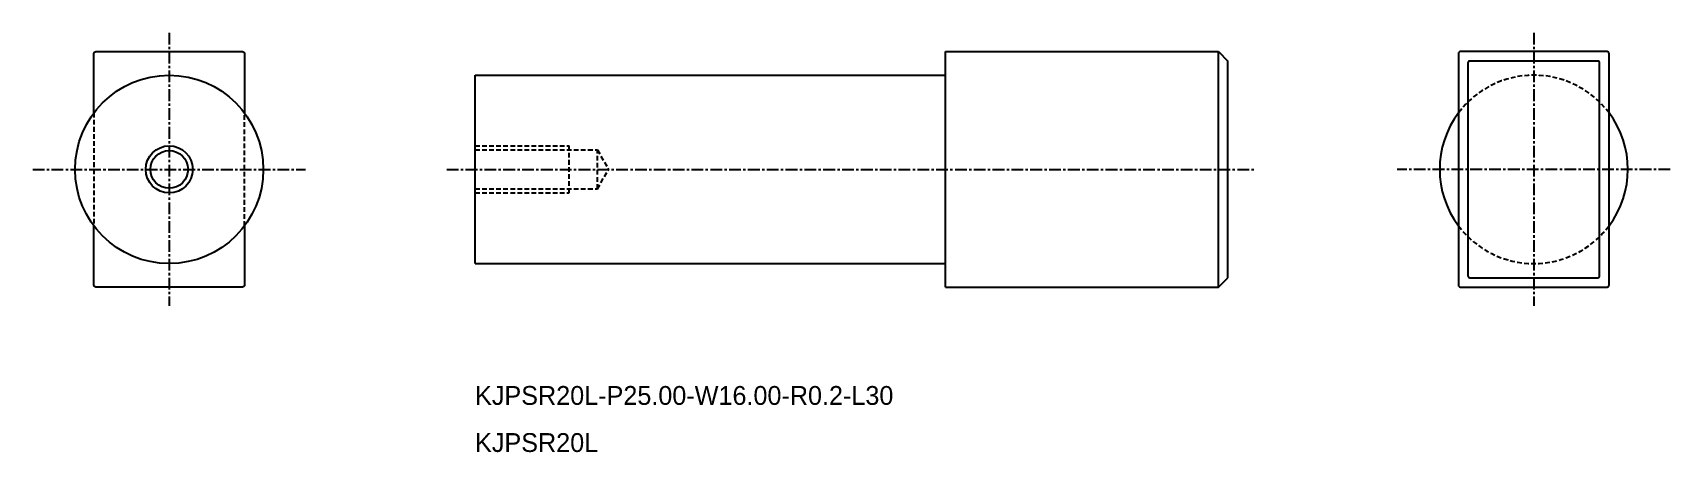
# Model space of a CAD drawing. Extents: x -2089 to -1915, y -997 to -953.
import ezdxf

# ---------------------------------------------------------------- set-up
doc = ezdxf.new("R2010")
doc.units = 0
doc.linetypes.add('CENTER', pattern=[2, 1.25, -0.25, 0.25, -0.25])
doc.linetypes.add('DASHED', pattern=[0.75, 0.5, -0.25])
doc.layers.get('0').update_dxf_attribs({"linetype": 'CONTINUOUS'})
doc.layers.add('CENTER', color=1, linetype='CENTER')

msp = doc.modelspace()

# ---------------------------------------------------------------- linework, layer by layer
at = {"color": 7, "linetype": 'CONTINUOUS'}
for p, q in [((-1992.09, -979.82), (-1992.09, -954.82)), ((-1992.09, -954.82), (-1963.09, -954.82)), ((-1963.09, -979.82), (-1963.09, -954.82)), ((-1963.09, -954.82), (-1962.09, -955.82)), ((-1962.09, -978.82), (-1962.09, -955.82)), ((-2042.09, -957.32), (-1992.09, -957.32)), ((-2042.09, -977.32), (-2042.09, -957.32)), ((-2042.09, -977.32), (-1992.09, -977.32)), ((-1963.09, -979.82), (-1962.09, -978.82)), ((-1992.09, -979.82), (-1963.09, -979.82))]:
    msp.add_line(p, q, dxfattribs=at)
at = {"color": 3, "linetype": 'DASHED'}
for p, q in [((-2082.59, -961.32), (-2082.59, -973.32)), ((-2066.59, -973.32), (-2066.59, -961.32)), ((-2042.09, -964.82), (-2032.09, -964.82)), ((-2042.09, -965.25), (-2029.09, -965.25)), ((-2032.09, -969.82), (-2032.09, -964.82)), ((-2029.09, -965.25), (-2027.9, -967.32)), ((-2029.09, -969.38), (-2029.09, -965.25)), ((-2029.09, -969.38), (-2027.9, -967.32)), ((-2042.09, -969.38), (-2029.09, -969.38)), ((-2042.09, -969.82), (-2032.09, -969.82))]:
    msp.add_line(p, q, dxfattribs=at)
at = {"color": 7, "linetype": 'CONTINUOUS'}
for points in [[(-2082.59, -961.32), (-2082.59, -955.02, -0.414214), (-2082.39, -954.82), (-2066.79, -954.82, -0.414214), (-2066.59, -955.02), (-2066.59, -961.32)], [(-2066.59, -973.32), (-2066.59, -979.62, -0.414214), (-2066.79, -979.82), (-2082.39, -979.82, -0.414214), (-2082.59, -979.62), (-2082.59, -973.32)]]:
    msp.add_lwpolyline(points, format="xyb", dxfattribs=at)
for points in [[(-1937.39, -979.82), (-1921.79, -979.82, 0.414214), (-1921.59, -979.62), (-1921.59, -955.02, 0.414214), (-1921.79, -954.82), (-1937.39, -954.82, 0.414214), (-1937.59, -955.02), (-1937.59, -979.62, 0.414214)], [(-1936.39, -978.82), (-1922.79, -978.82, 0.414214), (-1922.59, -978.62), (-1922.59, -956.02, 0.414214), (-1922.79, -955.82), (-1936.39, -955.82, 0.414214), (-1936.59, -956.02), (-1936.59, -978.62, 0.414214)]]:
    msp.add_lwpolyline(points, format="xyb", close=True, dxfattribs=at)
for radius in [10, 2]:
    msp.add_circle((-2074.59, -967.32), radius, dxfattribs=at)
at = {"color": 3, "linetype": 'CONTINUOUS'}
msp.add_circle((-2074.59, -967.32), 2.5, dxfattribs=at)
at = {"color": 3, "linetype": 'DASHED'}
for start, end in [(36.8699, 143.1301), (216.8699, 323.1301)]:
    msp.add_arc((-1929.59, -967.32), 10, start, end, dxfattribs=at)
at = {"color": 7, "linetype": 'CONTINUOUS'}
for start, end in [(143.1301, 216.8699), (323.1301, 36.8699)]:
    msp.add_arc((-1929.59, -967.32), 10, start, end, dxfattribs=at)
at = {"layer": 'CENTER', "color": 1, "linetype": 'CENTER'}
for p, q in [((-2074.59, -952.82), (-2074.59, -981.82)), ((-1929.59, -952.82), (-1929.59, -981.82)), ((-2089.09, -967.32), (-2060.09, -967.32)), ((-2045.09, -967.32), (-1959.09, -967.32)), ((-1915.09, -967.32), (-1944.09, -967.32))]:
    msp.add_line(p, q, dxfattribs=at)

# ---------------------------------------------------------------- texts
at = {"color": 7, "linetype": 'CONTINUOUS'}
for s, p in [('KJPSR20L-P25.00-W16.00-R0.2-L30', (-2042.09, -992.32)), ('KJPSR20L', (-2042.09, -997.32))]:
    msp.add_text(s, height=2, dxfattribs=at).set_placement(p)

doc.saveas('drawing.dxf')
